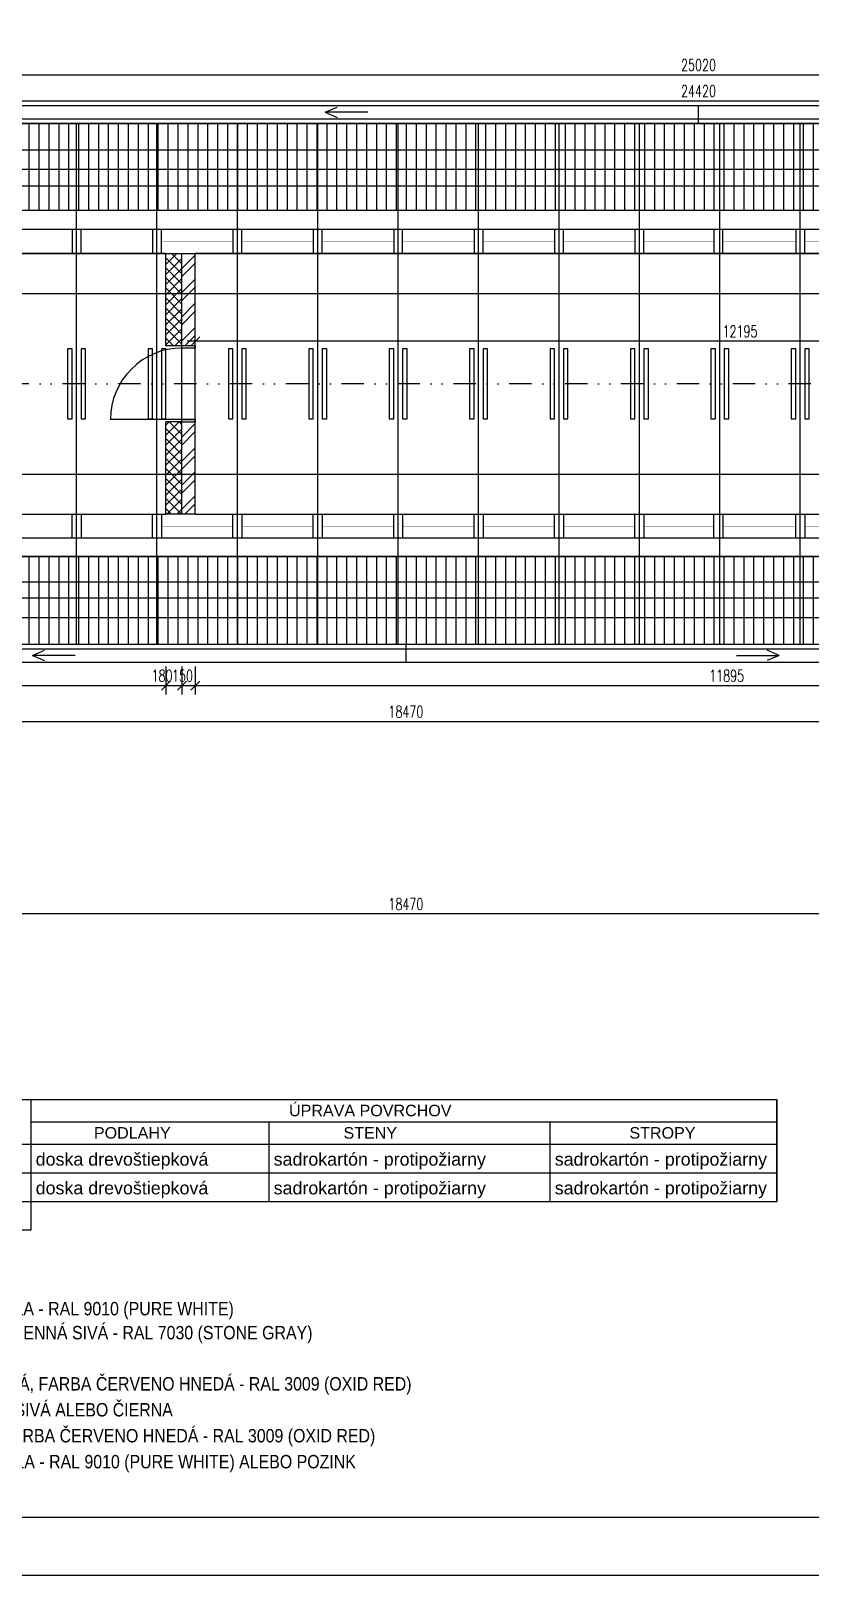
# Model space of a CAD drawing. Header units: millimetres. Extents: x 462666 to 1244237, y 2328025 to 3795663.
# Drawn here: x 1072042 to 1080763, y 2783316 to 2800602 of the extents above; entities that cross this region are included whole.
import ezdxf
from ezdxf.enums import TextEntityAlignment as Align
from ezdxf.lldxf.tags import DXFTag

# ---------------------------------------------------------------- set-up
doc = ezdxf.new("R2010")
doc.units = ezdxf.units.MM
doc.linetypes.add('DIVIDE2', pattern=[0.625, 0.25, -0.125, 0, -0.125, 0, -0.125])
for name, color, linetype in [('DRE_POH', 15, 'Continuous'), ('IZH_min_REZ', 6, 'BATTING'), ('KOTY', 96, 'Continuous'), ('MUR_POH', 64, 'Continuous'), ('MUR_REZ', 3, 'Continuous'), ('MUR_ZAK', 64, 'DASHED'), ('PLO_LIN', 6, 'Continuous'), ('POP', 7, 'Continuous'), ('POP_100', 8, 'Continuous'), ('RAM_100', 160, 'Continuous'), ('TXT_50_MIESTN', 7, 'Continuous')]:
    doc.layers.add(name, color=color, linetype=linetype)
doc.styles.add('ROMANS', font='arial.ttf', dxfattribs={"width": 0.85})
doc.styles.add('SIMPLEX', font='SIMPLEX.SHX', dxfattribs={"width": 0.7})
doc.styles.add('txt', font='arial.ttf', dxfattribs={"height": 0.2})
doc.linetypes.add('BATTING', pattern='A,0.00254,-2.54,[134,LTYPESHP.SHX,S=2.54,R=0,X=-2.54,Y=0],-5.08,[134,LTYPESHP.SHX,S=2.54,R=180,X=2.54,Y=0],-2.54', length=10.16254)
tags = doc.linetypes.add('DASHDOT', pattern=[25.4, 12.7, -6.35, 0, -6.35]).pattern_tags.tags
tags[10:11] = [DXFTag(74, 4), DXFTag(75, 0), DXFTag(340, '0'), DXFTag(46, 1.0), DXFTag(50, 0.0), DXFTag(44, 0.0), DXFTag(45, 0.0)]
tags[8:9] = [DXFTag(74, 4), DXFTag(75, 0), DXFTag(340, '0'), DXFTag(46, 1.0), DXFTag(50, 0.0), DXFTag(44, 0.0), DXFTag(45, 0.0)]
tags[6:7] = [DXFTag(74, 4), DXFTag(75, 0), DXFTag(340, '0'), DXFTag(46, 1.0), DXFTag(50, 0.0), DXFTag(44, 0.0), DXFTag(45, 0.0)]
tags[4:5] = [DXFTag(74, 4), DXFTag(75, 0), DXFTag(340, '0'), DXFTag(46, 1.0), DXFTag(50, 0.0), DXFTag(44, 0.0), DXFTag(45, 0.0)]
tags = doc.linetypes.add('DASHED', pattern=[0.75, 0.5, -0.25]).pattern_tags.tags
tags[6:7] = [DXFTag(74, 4), DXFTag(75, 0), DXFTag(340, '0'), DXFTag(46, 1.0), DXFTag(50, 0.0), DXFTag(44, 0.0), DXFTag(45, 0.0)]
tags[4:5] = [DXFTag(74, 4), DXFTag(75, 0), DXFTag(340, '0'), DXFTag(46, 1.0), DXFTag(50, 0.0), DXFTag(44, 0.0), DXFTag(45, 0.0)]
doc.dimstyles.new('PAJO1-studia', dxfattribs={"dimtxt": 160, "dimasz": 100, "dimexe": 100, "dimexo": 250, "dimgap": 45, "dimtad": 1, "dimdec": 0, "dimrnd": 5, "dimtxsty": 'ROMANS', "dimblk": 'OBLIQUE', "dimcen": 200, "dimdle": 90, "dimadec": 0, "dimazin": 0, "dimtfac": 1, "dimtdec": 0, "dimtmove": 1, "dimatfit": 3, "dimfxl": 1, "dimarcsym": 0})

# ---------------------------------------------------------------- blocks, each defined once
blk = doc.blocks.new('Z_RAM_A_3_hp 1220')
at = {"layer": 'POP', "linetype": 'Continuous'}
blk.add_lwpolyline([(-288.5, -408), (-6.5, -408), (-6.5, -13), (-288.5, -13)], close=True, dxfattribs=at)
at = {"layer": 'RAM_100', "linetype": 'Continuous'}
for points in [[(-297, -420), (0, -420), (0, 0), (-297, 0)], [(-288.5, -13), (-288.5, -408), (-6.5, -408), (-6.5, -13)]]:
    blk.add_lwpolyline(points, close=True, dxfattribs=at)
blk = doc.blocks.new('_OBLIQUE')
at = {"color": 0, "linetype": 'ByBlock'}
blk.add_line((-0.5, -0.5), (0.5, 0.5), dxfattribs=at)
blk = doc.blocks.new('*D338')
at = {"layer": 'Defpoints', "color": 0}
for p in [(1067703, 2793736), (1073552, 2793736), (1073552, 2793273)]:
    blk.add_point(p, dxfattribs=at)
at = {"layer": 'KOTY', "color": 0, "lineweight": -2}
for p, q in [((1067703, 2793486), (1067703, 2793173)), ((1073552, 2793486), (1073552, 2793173)), ((1067613, 2793273), (1073642, 2793273))]:
    blk.add_line(p, q, dxfattribs=at)
at = {"layer": 'KOTY', "color": 0, "lineweight": -2, "xscale": 100, "yscale": 100, "zscale": 100, "rotation": 180}
blk.add_blockref('_OBLIQUE', (1067703, 2793273), dxfattribs=at)
at = {"layer": 'KOTY', "color": 0, "lineweight": -2, "xscale": 100, "yscale": 100, "zscale": 100}
blk.add_blockref('_OBLIQUE', (1073552, 2793273), dxfattribs=at)
at = {"layer": 'KOTY', "color": 0, "insert": (1070627, 2793383), "char_height": 130, "attachment_point": 5, "style": 'SIMPLEX'}
blk.add_mtext('5850', dxfattribs=at)
blk = doc.blocks.new('*D339')
at = {"layer": 'Defpoints', "color": 0}
for p in [(1073552, 2793736), (1073732, 2793736), (1073732, 2793273)]:
    blk.add_point(p, dxfattribs=at)
at = {"layer": 'KOTY', "color": 0, "lineweight": -2}
for p, q in [((1073552, 2793486), (1073552, 2793173)), ((1073732, 2793486), (1073732, 2793173)), ((1073462, 2793273), (1073822, 2793273))]:
    blk.add_line(p, q, dxfattribs=at)
at = {"layer": 'KOTY', "color": 0, "lineweight": -2, "xscale": 100, "yscale": 100, "zscale": 100, "rotation": 180}
blk.add_blockref('_OBLIQUE', (1073552, 2793273), dxfattribs=at)
at = {"layer": 'KOTY', "color": 0, "lineweight": -2, "xscale": 100, "yscale": 100, "zscale": 100}
blk.add_blockref('_OBLIQUE', (1073732, 2793273), dxfattribs=at)
at = {"layer": 'KOTY', "color": 0, "insert": (1073510, 2793383), "char_height": 130, "attachment_point": 5, "style": 'SIMPLEX'}
blk.add_mtext('180', dxfattribs=at)
blk = doc.blocks.new('*D340')
at = {"layer": 'Defpoints', "color": 0}
for p in [(1073732, 2793736), (1073882, 2793736), (1073882, 2793273)]:
    blk.add_point(p, dxfattribs=at)
at = {"layer": 'KOTY', "color": 0, "lineweight": -2}
for p, q in [((1073732, 2793486), (1073732, 2793173)), ((1073882, 2793486), (1073882, 2793173)), ((1073642, 2793273), (1073972, 2793273))]:
    blk.add_line(p, q, dxfattribs=at)
at = {"layer": 'KOTY', "color": 0, "lineweight": -2, "xscale": 100, "yscale": 100, "zscale": 100, "rotation": 180}
blk.add_blockref('_OBLIQUE', (1073732, 2793273), dxfattribs=at)
at = {"layer": 'KOTY', "color": 0, "lineweight": -2, "xscale": 100, "yscale": 100, "zscale": 100}
blk.add_blockref('_OBLIQUE', (1073882, 2793273), dxfattribs=at)
at = {"layer": 'KOTY', "color": 0, "insert": (1073739, 2793383), "char_height": 130, "attachment_point": 5, "style": 'SIMPLEX'}
blk.add_mtext('150', dxfattribs=at)
blk = doc.blocks.new('*D341')
at = {"layer": 'Defpoints', "color": 0}
for p in [(1085775, 2794036), (1073882, 2793736), (1085775, 2793273)]:
    blk.add_point(p, dxfattribs=at)
at = {"layer": 'KOTY', "color": 0, "lineweight": -2}
for p, q in [((1085775, 2793786), (1085775, 2793173)), ((1073882, 2793486), (1073882, 2793173)), ((1073792, 2793273), (1085865, 2793273))]:
    blk.add_line(p, q, dxfattribs=at)
at = {"layer": 'KOTY', "color": 0, "lineweight": -2, "xscale": 100, "yscale": 100, "zscale": 100, "rotation": 180}
blk.add_blockref('_OBLIQUE', (1073882, 2793273), dxfattribs=at)
at = {"layer": 'KOTY', "color": 0, "lineweight": -2, "xscale": 100, "yscale": 100, "zscale": 100}
blk.add_blockref('_OBLIQUE', (1085775, 2793273), dxfattribs=at)
at = {"layer": 'KOTY', "color": 0, "insert": (1079829, 2793383), "char_height": 130, "attachment_point": 5, "style": 'SIMPLEX'}
blk.add_mtext('11895', dxfattribs=at)
blk = doc.blocks.new('*D365')
at = {"layer": 'Defpoints', "color": 0}
for p in [(1073882, 2797130), (1073882, 2797128), (1086075, 2796486)]:
    blk.add_point(p, dxfattribs=at)
at = {"layer": 'KOTY', "color": 0, "lineweight": -2}
for p, q in [((1086165, 2797128), (1073792, 2797128)), ((1086075, 2796736), (1086075, 2797228)), ((1073882, 2796880), (1073882, 2797028))]:
    blk.add_line(p, q, dxfattribs=at)
at = {"layer": 'KOTY', "color": 0, "lineweight": -2, "xscale": 100, "yscale": 100, "zscale": 100, "rotation": 180}
blk.add_blockref('_OBLIQUE', (1073882, 2797128), dxfattribs=at)
at = {"layer": 'KOTY', "color": 0, "lineweight": -2, "xscale": 100, "yscale": 100, "zscale": 100}
blk.add_blockref('_OBLIQUE', (1086075, 2797128), dxfattribs=at)
at = {"layer": 'KOTY', "color": 0, "insert": (1079979, 2797238), "char_height": 130, "attachment_point": 5, "style": 'SIMPLEX'}
blk.add_mtext('12195', dxfattribs=at)
blk = doc.blocks.new('*D366')
at = {"layer": 'Defpoints', "color": 0}
for p in [(1067003, 2793736), (1085475, 2793736), (1085475, 2792870)]:
    blk.add_point(p, dxfattribs=at)
at = {"layer": 'KOTY', "color": 0, "lineweight": -2}
for p, q in [((1067003, 2793486), (1067003, 2792770)), ((1085475, 2793486), (1085475, 2792770)), ((1066913, 2792870), (1085565, 2792870))]:
    blk.add_line(p, q, dxfattribs=at)
at = {"layer": 'KOTY', "color": 0, "lineweight": -2, "xscale": 100, "yscale": 100, "zscale": 100, "rotation": 180}
blk.add_blockref('_OBLIQUE', (1067003, 2792870), dxfattribs=at)
at = {"layer": 'KOTY', "color": 0, "lineweight": -2, "xscale": 100, "yscale": 100, "zscale": 100}
blk.add_blockref('_OBLIQUE', (1085475, 2792870), dxfattribs=at)
at = {"layer": 'KOTY', "color": 0, "insert": (1076239, 2792980), "char_height": 130, "attachment_point": 5, "style": 'SIMPLEX'}
blk.add_mtext('18470', dxfattribs=at)
blk = doc.blocks.new('*D375')
at = {"layer": 'Defpoints', "color": 0}
for p in [(1091725, 2799818), (1067303, 2799566), (1091725, 2799566)]:
    blk.add_point(p, dxfattribs=at)
at = {"layer": 'KOTY', "color": 0, "lineweight": -2}
for p, q in [((1067303, 2799816), (1067303, 2799918)), ((1091725, 2799816), (1091725, 2799918)), ((1067213, 2799818), (1091815, 2799818))]:
    blk.add_line(p, q, dxfattribs=at)
at = {"layer": 'KOTY', "color": 0, "lineweight": -2, "xscale": 100, "yscale": 100, "zscale": 100, "rotation": 180}
blk.add_blockref('_OBLIQUE', (1067303, 2799818), dxfattribs=at)
at = {"layer": 'KOTY', "color": 0, "lineweight": -2, "xscale": 100, "yscale": 100, "zscale": 100}
blk.add_blockref('_OBLIQUE', (1091725, 2799818), dxfattribs=at)
at = {"layer": 'KOTY', "color": 0, "insert": (1079514, 2799928), "char_height": 130, "attachment_point": 5, "style": 'SIMPLEX'}
blk.add_mtext('24420', dxfattribs=at)
blk = doc.blocks.new('*D377')
at = {"layer": 'Defpoints', "color": 0}
for p in [(1092025, 2800109), (1067003, 2799566), (1092025, 2799566)]:
    blk.add_point(p, dxfattribs=at)
at = {"layer": 'KOTY', "color": 0, "lineweight": -2}
for p, q in [((1066913, 2800109), (1092115, 2800109)), ((1067003, 2799816), (1067003, 2800209)), ((1092025, 2799816), (1092025, 2800209))]:
    blk.add_line(p, q, dxfattribs=at)
at = {"layer": 'KOTY', "color": 0, "lineweight": -2, "xscale": 100, "yscale": 100, "zscale": 100, "rotation": 180}
blk.add_blockref('_OBLIQUE', (1067003, 2800109), dxfattribs=at)
at = {"layer": 'KOTY', "color": 0, "lineweight": -2, "xscale": 100, "yscale": 100, "zscale": 100}
blk.add_blockref('_OBLIQUE', (1092025, 2800109), dxfattribs=at)
at = {"layer": 'KOTY', "color": 0, "insert": (1079514, 2800219), "char_height": 130, "attachment_point": 5, "style": 'SIMPLEX'}
blk.add_mtext('25020', dxfattribs=at)
blk = doc.blocks.new('*D393')
at = {"layer": 'Defpoints', "color": 0}
for p in [(1067003, 2791114), (1085475, 2791136), (1067003, 2790717)]:
    blk.add_point(p, dxfattribs=at)
at = {"layer": 'KOTY', "color": 0, "lineweight": -2}
for p, q in [((1085475, 2790886), (1085475, 2790617)), ((1085565, 2790717), (1066913, 2790717)), ((1067003, 2790864), (1067003, 2790617))]:
    blk.add_line(p, q, dxfattribs=at)
at = {"layer": 'KOTY', "color": 0, "lineweight": -2, "xscale": 100, "yscale": 100, "zscale": 100, "rotation": 180}
blk.add_blockref('_OBLIQUE', (1067003, 2790717), dxfattribs=at)
at = {"layer": 'KOTY', "color": 0, "lineweight": -2, "xscale": 100, "yscale": 100, "zscale": 100}
blk.add_blockref('_OBLIQUE', (1085475, 2790717), dxfattribs=at)
at = {"layer": 'KOTY', "color": 0, "insert": (1076239, 2790827), "char_height": 130, "attachment_point": 5, "style": 'SIMPLEX'}
blk.add_mtext('18470', dxfattribs=at)

msp = doc.modelspace()

# ---------------------------------------------------------------- hatches: boundary and pattern name
at = {"layer": 'MUR_POH', "linetype": 'ByBlock', "ltscale": 50}
h = msp.add_hatch(dxfattribs=at)
h.set_pattern_fill('ANSI31', color=8, scale=35, angle=45, style=0)
h.paths.add_polyline_path([(1067002.7, 2798592.7), (1067002.7, 2799566.1), (1092025.2, 2799566.1), (1092025.2, 2798592.7)])
h = msp.add_hatch(dxfattribs=at)
h.set_pattern_fill('ANSI31', color=8, scale=35, angle=45, style=0)
h.paths.add_polyline_path([(1086577.3, 2794716.7), (1067002.7, 2794716.7), (1067002.7, 2793735.8), (1085475.2, 2793735.8)])
at = {"layer": 'PLO_LIN'}
h = msp.add_hatch(dxfattribs=at)
h.set_pattern_fill('NET', color=252, scale=25, angle=45, style=0)
h.paths.add_polyline_path([(1073732.1, 2797660.6), (1073732.1, 2798110.2), (1073552.1, 2798110.2), (1073552.1, 2797660.6)])
h.paths.add_polyline_path([(1073732.1, 2797075.9), (1073732.1, 2797660.6), (1073552.1, 2797660.6), (1073552.1, 2797075.9)])
h = msp.add_hatch(dxfattribs=at)
h.set_pattern_fill('NET', color=252, scale=25, angle=45, style=0)
h.paths.add_polyline_path([(1073732.1, 2795641.3), (1073732.1, 2796225.9), (1073552.1, 2796225.9), (1073552.1, 2795641.3)])
h.paths.add_polyline_path([(1073732.1, 2795191.5), (1073732.1, 2795641.3), (1073552.1, 2795641.3), (1073552.1, 2795191.5)])
at = {"layer": 'POP_100'}
h = msp.add_hatch(dxfattribs=at)
h.set_pattern_fill('ANSI32', color=8, scale=20, style=0)
h.paths.add_polyline_path([(1073882.1, 2797075.9), (1073882.1, 2797660.6), (1073732.1, 2797660.6), (1073732.1, 2797075.9)])
h.paths.add_polyline_path([(1073882.1, 2797660.6), (1073882.1, 2798110.2), (1073732.1, 2798110.2), (1073732.1, 2797660.6)])
h = msp.add_hatch(dxfattribs=at)
h.set_pattern_fill('ANSI32', color=8, scale=20, style=0)
h.paths.add_polyline_path([(1073882.1, 2795191.5), (1073882.1, 2795641.3), (1073732.1, 2795641.3), (1073732.1, 2795191.5)])
h.paths.add_polyline_path([(1073882.1, 2795641.3), (1073882.1, 2796225.9), (1073732.1, 2796225.9), (1073732.1, 2795641.3)])

# ---------------------------------------------------------------- linework, layer by layer
at = {"layer": 'DRE_POH', "ltscale": 0.3}
msp.add_lwpolyline([(1073732.1, 2797050.9), (1073732.1, 2797075.9)], dxfattribs=at)
at = {"layer": 'IZH_min_REZ', "ltscale": 13}
for points in [[(1073502.7, 2798243.7, 1, 1, 0), (1074302.7, 2798243.7, 1, 1, 0)], [(1074402.7, 2798243.7, 1, 1, 0), (1075202.7, 2798243.7, 1, 1, 0)], [(1075302.7, 2798243.7, 1, 1, 0), (1076102.7, 2798243.7, 1, 1, 0)], [(1076202.7, 2798243.7, 1, 1, 0), (1077002.7, 2798243.7, 1, 1, 0)], [(1077102.7, 2798243.7, 1, 1, 0), (1077902.7, 2798243.7, 1, 1, 0)], [(1078002.7, 2798243.7, 1, 1, 0), (1078802.7, 2798243.7, 1, 1, 0)], [(1078902.7, 2798243.7, 1, 1, 0), (1079686.3, 2798243.7, 1, 1, 0)], [(1079786.3, 2798243.7, 1, 1, 0), (1080602.7, 2798243.7, 1, 1, 0)], [(1080702.7, 2798243.7, 1, 1, 0), (1081502.7, 2798243.7, 1, 1, 0)], [(1074302.7, 2795057.5, 1, 1, 0), (1073502.7, 2795057.5, 1, 1, 0)], [(1075202.7, 2795057.5, 1, 1, 0), (1074402.7, 2795057.5, 1, 1, 0)], [(1076102.7, 2795057.5, 1, 1, 0), (1075302.7, 2795057.5, 1, 1, 0)], [(1077002.7, 2795057.5, 1, 1, 0), (1076202.7, 2795057.5, 1, 1, 0)], [(1077902.7, 2795057.5, 1, 1, 0), (1077102.7, 2795057.5, 1, 1, 0)], [(1078802.7, 2795057.5, 1, 1, 0), (1078002.7, 2795057.5, 1, 1, 0)], [(1079686.3, 2795057.5, 1, 1, 0), (1078902.7, 2795057.5, 1, 1, 0)], [(1080602.7, 2795057.5, 1, 1, 0), (1079786.3, 2795057.5, 1, 1, 0)], [(1081502.7, 2795057.5, 1, 1, 0), (1080702.7, 2795057.5, 1, 1, 0)]]:
    msp.add_lwpolyline(points, format="xyseb", dxfattribs=at)
at = {"layer": 'KOTY'}
for p, q in [((1075335.6, 2799690.6), (1075470.6, 2799748.2)), ((1075335.6, 2799690.6), (1075470.6, 2799633)), ((1075812.3, 2799690.6), (1075335.6, 2799690.6)), ((1072060.6, 2793611.3), (1072195.6, 2793668.9)), ((1080417.3, 2793611.3), (1080282.3, 2793668.9)), ((1072537.3, 2793611.3), (1072060.6, 2793611.3)), ((1072060.6, 2793611.3), (1072195.6, 2793553.7)), ((1079940.6, 2793611.3), (1080417.3, 2793611.3)), ((1080417.3, 2793611.3), (1080282.3, 2793553.7))]:
    msp.add_line(p, q, dxfattribs=at)
at = {"layer": 'MUR_POH', "color": 8, "linetype": 'DASHED', "ltscale": 250}
msp.add_line((1067302.7, 2794035.8), (1085775.2, 2794035.8), dxfattribs=at)
at = {"layer": 'MUR_POH', "color": 8, "linetype": 'ByBlock', "ltscale": 250, "flags": 128}
for points in [[(1067002.7, 2799766.1), (1092025.2, 2799766.1)], [(1079514, 2799566.1), (1079514, 2799766.1)], [(1067002.7, 2799616.1), (1092025.2, 2799616.1)], [(1067002.7, 2793685.8), (1083179.8, 2793685.8)], [(1076239, 2793735.8), (1076239, 2793535.8)], [(1067002.7, 2793535.8), (1083179.8, 2793535.8)]]:
    msp.add_lwpolyline(points, dxfattribs=at)
at = {"layer": 'MUR_POH', "color": 8, "linetype": 'ByBlock', "ltscale": 50, "flags": 128}
for points in [[(1085475.2, 2793735.8), (1085475.2, 2791135.8), (1092025.2, 2791135.8), (1092025.2, 2799566.1), (1067002.7, 2799566.1), (1067002.7, 2798110.2)], [(1067002.7, 2795191.5), (1067002.7, 2793735.8), (1085475.2, 2793735.8)]]:
    msp.add_lwpolyline(points, dxfattribs=at)
at = {"layer": 'MUR_POH', "linetype": 'DASHDOT', "ltscale": 10}
for points in [[(1072552.7, 2793735.8), (1072552.7, 2799566.1)], [(1073452.7, 2793735.8), (1073452.7, 2799566.1)], [(1074352.7, 2793735.8), (1074352.7, 2799566.1)], [(1075252.7, 2793735.8), (1075252.7, 2799566.1)], [(1076152.7, 2793735.8), (1076152.7, 2799566.1)], [(1077052.7, 2793735.8), (1077052.7, 2799566.1)], [(1077952.7, 2793735.8), (1077952.7, 2799566.1)], [(1078852.7, 2793735.8), (1078852.7, 2799566.1)], [(1079752.7, 2793735.8), (1079752.7, 2799566.1)], [(1080652.7, 2793735.8), (1080652.7, 2799566.1)]]:
    msp.add_lwpolyline(points, dxfattribs=at)
at = {"layer": 'MUR_POH', "color": 8, "linetype": 'DASHED', "ltscale": 250, "flags": 128}
for points in [[(1090387.7, 2791435.8), (1091725.2, 2791435.8), (1091725.2, 2799266.1), (1067302.7, 2799266.1), (1067302.7, 2797075.9)], [(1067702.7, 2794435.8), (1067702.7, 2798866.1), (1091325.2, 2798866.1), (1091325.2, 2791835.8), (1090120.6, 2791835.8)]]:
    msp.add_lwpolyline(points, dxfattribs=at)
for points in [[(1086175.2, 2799050.9), (1067002.7, 2799050.9), (1067002.7, 2798865.9), (1086175.2, 2798865.9)], [(1086175.2, 2794250.8), (1067002.7, 2794250.8), (1067002.7, 2794435.8), (1086175.2, 2794435.8)]]:
    msp.add_lwpolyline(points, close=True, dxfattribs=at)
at = {"layer": 'MUR_POH', "linetype": 'DASHDOT', "ltscale": 10}
for points in [[(1072452.7, 2797042.7), (1072452.7, 2796259.2), (1072502.7, 2796259.2), (1072502.7, 2797042.7)], [(1072602.7, 2797042.7), (1072602.7, 2796259.2), (1072652.7, 2796259.2), (1072652.7, 2797042.7)], [(1073352.7, 2797042.7), (1073352.7, 2796259.2), (1073402.7, 2796259.2), (1073402.7, 2797042.7)], [(1073502.7, 2797042.7), (1073502.7, 2796259.2), (1073552.7, 2796259.2), (1073552.7, 2797042.7)], [(1074252.7, 2797042.7), (1074252.7, 2796259.2), (1074302.7, 2796259.2), (1074302.7, 2797042.7)], [(1074402.7, 2797042.7), (1074402.7, 2796259.2), (1074452.7, 2796259.2), (1074452.7, 2797042.7)], [(1075152.7, 2797042.7), (1075152.7, 2796259.2), (1075202.7, 2796259.2), (1075202.7, 2797042.7)], [(1075302.7, 2797042.7), (1075302.7, 2796259.2), (1075352.7, 2796259.2), (1075352.7, 2797042.7)], [(1076052.7, 2797042.7), (1076052.7, 2796259.2), (1076102.7, 2796259.2), (1076102.7, 2797042.7)], [(1076202.7, 2797042.7), (1076202.7, 2796259.2), (1076252.7, 2796259.2), (1076252.7, 2797042.7)], [(1076952.7, 2797042.7), (1076952.7, 2796259.2), (1077002.7, 2796259.2), (1077002.7, 2797042.7)], [(1077102.7, 2797042.7), (1077102.7, 2796259.2), (1077152.7, 2796259.2), (1077152.7, 2797042.7)], [(1077852.7, 2797042.7), (1077852.7, 2796259.2), (1077902.7, 2796259.2), (1077902.7, 2797042.7)], [(1078002.7, 2797042.7), (1078002.7, 2796259.2), (1078052.7, 2796259.2), (1078052.7, 2797042.7)], [(1078752.7, 2797042.7), (1078752.7, 2796259.2), (1078802.7, 2796259.2), (1078802.7, 2797042.7)], [(1078902.7, 2797042.7), (1078902.7, 2796259.2), (1078952.7, 2796259.2), (1078952.7, 2797042.7)], [(1079652.7, 2797042.7), (1079652.7, 2796259.2), (1079702.7, 2796259.2), (1079702.7, 2797042.7)], [(1079802.7, 2797042.7), (1079802.7, 2796259.2), (1079852.7, 2796259.2), (1079852.7, 2797042.7)], [(1080552.7, 2797042.7), (1080552.7, 2796259.2), (1080602.7, 2796259.2), (1080602.7, 2797042.7)], [(1080702.7, 2797042.7), (1080702.7, 2796259.2), (1080752.7, 2796259.2), (1080752.7, 2797042.7)]]:
    msp.add_lwpolyline(points, close=True, dxfattribs=at)
at = {"layer": 'MUR_REZ'}
for p, q in [((1092025.2, 2798592.7), (1067002.7, 2798592.7)), ((1073552.1, 2798110.2), (1067602.7, 2798110.2)), ((1073552.1, 2797075.9), (1073552.1, 2798110.2)), ((1091325.2, 2798110.2), (1073882.1, 2798110.2)), ((1073552.1, 2795191.5), (1073552.1, 2796225.9)), ((1067602.7, 2795191.5), (1073552.1, 2795191.5)), ((1073882.1, 2795191.5), (1086075.2, 2795191.5))]:
    msp.add_line(p, q, dxfattribs=at)
at = {"layer": 'MUR_REZ', "linetype": 'DIVIDE2', "ltscale": 1000}
msp.add_line((1092025.2, 2796650.8), (1067002.7, 2796650.8), dxfattribs=at)
at = {"layer": 'MUR_REZ', "flags": 128}
for points in [[(1072602.7, 2798377.2), (1072502.7, 2798377.2), (1072502.7, 2798110.2), (1072602.7, 2798110.2)], [(1073502.7, 2798377.2), (1073402.7, 2798377.2), (1073402.7, 2798110.2), (1073502.7, 2798110.2)], [(1074402.7, 2798377.2), (1074302.7, 2798377.2), (1074302.7, 2798110.2), (1074402.7, 2798110.2)], [(1075302.7, 2798377.2), (1075202.7, 2798377.2), (1075202.7, 2798110.2), (1075302.7, 2798110.2)], [(1076202.7, 2798377.2), (1076102.7, 2798377.2), (1076102.7, 2798110.2), (1076202.7, 2798110.2)], [(1077102.7, 2798377.2), (1077002.7, 2798377.2), (1077002.7, 2798110.2), (1077102.7, 2798110.2)], [(1078002.7, 2798377.2), (1077902.7, 2798377.2), (1077902.7, 2798110.2), (1078002.7, 2798110.2)], [(1078902.7, 2798377.2), (1078802.7, 2798377.2), (1078802.7, 2798110.2), (1078902.7, 2798110.2)], [(1079786.3, 2798377.2), (1079686.3, 2798377.2), (1079686.3, 2798110.2), (1079786.3, 2798110.2)], [(1080702.7, 2798377.2), (1080602.7, 2798377.2), (1080602.7, 2798110.2), (1080702.7, 2798110.2)], [(1072602.7, 2794924.4), (1072502.7, 2794924.4), (1072502.7, 2795191.5), (1072602.7, 2795191.5)], [(1073502.7, 2794924.4), (1073402.7, 2794924.4), (1073402.7, 2795191.5), (1073502.7, 2795191.5)], [(1074402.7, 2794924.4), (1074302.7, 2794924.4), (1074302.7, 2795191.5), (1074402.7, 2795191.5)], [(1075302.7, 2794924.4), (1075202.7, 2794924.4), (1075202.7, 2795191.5), (1075302.7, 2795191.5)], [(1076202.7, 2794924.4), (1076102.7, 2794924.4), (1076102.7, 2795191.5), (1076202.7, 2795191.5)], [(1077102.7, 2794924.4), (1077002.7, 2794924.4), (1077002.7, 2795191.5), (1077102.7, 2795191.5)], [(1078002.7, 2794924.4), (1077902.7, 2794924.4), (1077902.7, 2795191.5), (1078002.7, 2795191.5)], [(1078902.7, 2794924.4), (1078802.7, 2794924.4), (1078802.7, 2795191.5), (1078902.7, 2795191.5)], [(1079786.3, 2794924.4), (1079686.3, 2794924.4), (1079686.3, 2795191.5), (1079786.3, 2795191.5)], [(1080702.7, 2794924.4), (1080602.7, 2794924.4), (1080602.7, 2795191.5), (1080702.7, 2795191.5)]]:
    msp.add_lwpolyline(points, close=True, dxfattribs=at)
for points in [[(1067702.7, 2798110.2), (1073552.1, 2798110.2)], [(1073882.1, 2797075.9), (1073882.1, 2798110.2)], [(1073882.1, 2798110.2), (1091325.2, 2798110.2)], [(1073732.1, 2797075.9), (1073552.1, 2797075.9)], [(1073882.1, 2797075.9), (1073732.1, 2797075.9)], [(1073732.1, 2796225.9), (1073552.1, 2796225.9)], [(1073732.1, 2796225.9), (1073882.1, 2796225.9)], [(1073882.1, 2795191.5), (1073882.1, 2796225.9)], [(1067002.7, 2794716.7), (1086577.3, 2794716.7), (1086577.3, 2791135.8)]]:
    msp.add_lwpolyline(points, dxfattribs=at)
at = {"layer": 'MUR_ZAK', "ltscale": 175, "flags": 128}
for points in [[(1067002.7, 2797660.6), (1091325.2, 2797660.6)], [(1067002.7, 2795641.3), (1086075.2, 2795641.3)]]:
    msp.add_lwpolyline(points, dxfattribs=at)
at = {"layer": 'PLO_LIN', "color": 1}
for p, q in [((1092025.2, 2798377.2), (1067002.7, 2798377.2)), ((1086810.6, 2794924.4), (1067002.7, 2794924.4))]:
    msp.add_line(p, q, dxfattribs=at)
at = {"layer": 'PLO_LIN', "color": 252}
for p, q in [((1073732.1, 2797075.9), (1073732.1, 2798110.2)), ((1073732.1, 2795191.5), (1073732.1, 2796225.9))]:
    msp.add_line(p, q, dxfattribs=at)
at = {"layer": 'PLO_LIN', "color": 1}
for points in [[(1067002.7, 2798592.7), (1067002.7, 2799566.1), (1092025.2, 2799566.1), (1092025.2, 2798592.7)], [(1086577.3, 2794716.7), (1067002.7, 2794716.7), (1067002.7, 2793735.8), (1085475.2, 2793735.8)]]:
    msp.add_lwpolyline(points, close=True, dxfattribs=at)
for points in [[(1073552.1, 2798110.2), (1073882.1, 2798110.2)], [(1073882.1, 2795191.5), (1073552.1, 2795191.5)]]:
    msp.add_lwpolyline(points, dxfattribs=at)
at = {"layer": 'PLO_LIN', "color": 252}
for points in [[(1073882.1, 2797075.9), (1073882.1, 2797050.9), (1073732.1, 2797050.9), (1073732.1, 2797075.9)], [(1073882.1, 2797050.9), (1073732.1, 2797050.9)], [(1073732.1, 2796250.9), (1073732.1, 2797050.9)], [(1073882.1, 2796225.9), (1073882.1, 2797075.9)], [(1073882.1, 2796250.9), (1072932.1, 2796250.9)], [(1073732.1, 2796250.9), (1073882.1, 2796250.9)], [(1073732.1, 2796225.9), (1073732.1, 2796250.9), (1073882.1, 2796250.9), (1073882.1, 2796225.9)]]:
    msp.add_lwpolyline(points, dxfattribs=at)
msp.add_arc((1073732.1, 2796250.9), 800, 90, 180, dxfattribs=at)
at = {"layer": 'TXT_50_MIESTN'}
for p, q in [((1067109.1, 2788641.9), (1080390.6, 2788641.9)), ((1072041.6, 2788641.9), (1072041.6, 2787497.9)), ((1080390.6, 2788141.4), (1080390.6, 2788641.9)), ((1080390.6, 2788641.9), (1080390.6, 2787497.9)), ((1080390.6, 2787497.9), (1080390.6, 2788592.3)), ((1072041.6, 2788391.7), (1080390.6, 2788391.7)), ((1074705.2, 2788391.7), (1074705.2, 2788141.4)), ((1077851.2, 2788391.7), (1077851.2, 2788141.4)), ((1067109.1, 2788141.4), (1080390.6, 2788141.4)), ((1067109.1, 2788141.4), (1080390.6, 2788141.4)), ((1074705.2, 2788141.4), (1074705.2, 2787497.9)), ((1077851.2, 2788141.4), (1077851.2, 2787497.9)), ((1067109.1, 2787819.7), (1080390.6, 2787819.7)), ((1067109.1, 2787497.9), (1080390.6, 2787497.9))]:
    msp.add_line(p, q, dxfattribs=at)
at = {"layer": 'TXT_50_MIESTN', "flags": 128}
msp.add_lwpolyline([(1067109.1, 2787497.9), (1072041.6, 2787497.9), (1072041.6, 2787176.2), (1067109.1, 2787176.2)], close=True, dxfattribs=at)

# ---------------------------------------------------------------- block references
at = {"layer": 'MUR_POH', "ltscale": 0.3, "xscale": 100, "yscale": 100, "zscale": 100, "rotation": 270.0000000000635}
msp.add_blockref('Z_RAM_A_3_hp 1220', (1104827.7, 2783316.4), dxfattribs=at)

# ---------------------------------------------------------------- texts
at = {"layer": 'TXT_50_MIESTN', "style": 'ROMANS'}
for s, p in [('ÚPRAVA POVRCHOV', (1075840.4, 2788516.8)), ('PODLAHY', (1073176.8, 2788266.6)), ('STENY', (1075840.4, 2788266.6)), ('STROPY', (1079110.5, 2788266.6))]:
    msp.add_text(s, height=128.7, dxfattribs=at).set_placement(p, align=Align.MIDDLE_CENTER)
at = {"layer": 'TXT_50_MIESTN', "style": 'txt'}
for s, p in [('doska drevoštiepková', (1072095.3, 2787900)), ('sadrokartón - protipožiarny', (1074758.8, 2787900)), ('sadrokartón - protipožiarny', (1077904.8, 2787900)), ('doska drevoštiepková', (1072095.3, 2787578.3)), ('sadrokartón - protipožiarny', (1074758.8, 2787578.3)), ('sadrokartón - protipožiarny', (1077904.8, 2787578.3))]:
    msp.add_text(s, height=143, dxfattribs=at).set_placement(p)
at = {"layer": 'TXT_50_MIESTN', "style": 'ROMANS', "width": 0.85}
for s, p in [('F1      FASÁDNA STIERKA JEMNÁ ŠTUKOVÁ, FARBA BIELA - RAL 9010 (PURE WHITE)', (1067118.3, 2786223.8)), ('F2      FASÁDNA STIERKA JEMNÁ ŠTUKOVÁ, FARBA KAMENNÁ SIVÁ - RAL 7030 (STONE GRAY)', (1067118.3, 2785955.5)), ('S1     STREŠNÁ KRYTINA BETÓNOVÁ ALEBO KERAMICKÁ, FARBA ČERVENO HNEDÁ - RAL 3009 (OXID RED)', (1067118.3, 2785382.5)), ('S2     STREŠNÁ PVC VYSTUŽENÁ FÓLIA 1,5mm, FARBA SIVÁ ALEBO ČIERNA', (1067118.3, 2785092.2)), ('K1     KLAMPIARSKE KONŠTRUKCIE HORIZONTÁLNE, FARBA ČERVENO HNEDÁ - RAL 3009 (OXID RED)', (1067118.3, 2784801.8)), ('K2     KLAMPIARSKE KONŠTRUKCIE ZVISLÉ, FARBA BIELA - RAL 9010 (PURE WHITE) ALEBO POZINK', (1067118.3, 2784511.5))]:
    msp.add_text(s, height=150, dxfattribs=at).set_placement(p)

# ---------------------------------------------------------------- dimensions: what is measured, and where the dimension line sits
at = {"layer": 'KOTY'}
for base, p1, p2, picture, middle in [((1092025.2064, 2800109.363), (1067002.7123, 2799566.1179), (1092025.2064, 2799566.1179), '*D377', (1079513.9594, 2800219.363)), ((1091725.2064, 2799817.7807), (1067302.7123, 2799566.1179), (1091725.2064, 2799566.1179), '*D375', (1079513.9594, 2799927.7807)), ((1073882.1, 2797128.5), (1086075.2, 2796485.7), (1073882.1, 2797130.3), '*D365', (1079978.7, 2797238.5)), ((1085775.2, 2793273.4), (1073882.1, 2793735.8), (1085775.2, 2794035.8), '*D341', (1079828.7, 2793383.4)), ((1085475.2064, 2792870.3201), (1067002.7123, 2793735.7627), (1085475.2064, 2793735.7627), '*D366', (1076238.9594, 2792980.3201)), ((1073552.1, 2793273.4), (1067702.7, 2793735.8), (1073552.1, 2793735.8), '*D338', (1070627.4, 2793383.4)), ((1067002.7123, 2790716.5976), (1085475.2064, 2791135.8021), (1067002.7123, 2791114.3533), '*D393', (1076238.9594, 2790826.5976))]:
    dim = msp.add_linear_dim(base=base, p1=p1, p2=p2, dimstyle='PAJO1-studia', override={"dimtxt": 130, "dimtxsty": 'SIMPLEX'}, dxfattribs=at)
    dim.commit()
    dim.dimension.update_dxf_attribs({"geometry": picture, "text_midpoint": middle})
for base, p1, p2, picture, middle in [((1073732.1, 2793273.4), (1073552.1, 2793735.8), (1073732.1, 2793735.8), '*D339', (1073510.2, 2793273.4)), ((1073882.1, 2793273.4), (1073732.1, 2793735.8), (1073882.1, 2793735.8), '*D340', (1073739.4, 2793273.4))]:
    dim = msp.add_linear_dim(base=base, p1=p1, p2=p2, dimstyle='PAJO1-studia', override={"dimtxt": 130, "dimtxsty": 'SIMPLEX'}, dxfattribs=at)
    dim.commit()
    dim.dimension.update_dxf_attribs({"geometry": picture, "text_midpoint": middle, "dimtype": 160})

doc.saveas('drawing.dxf')
